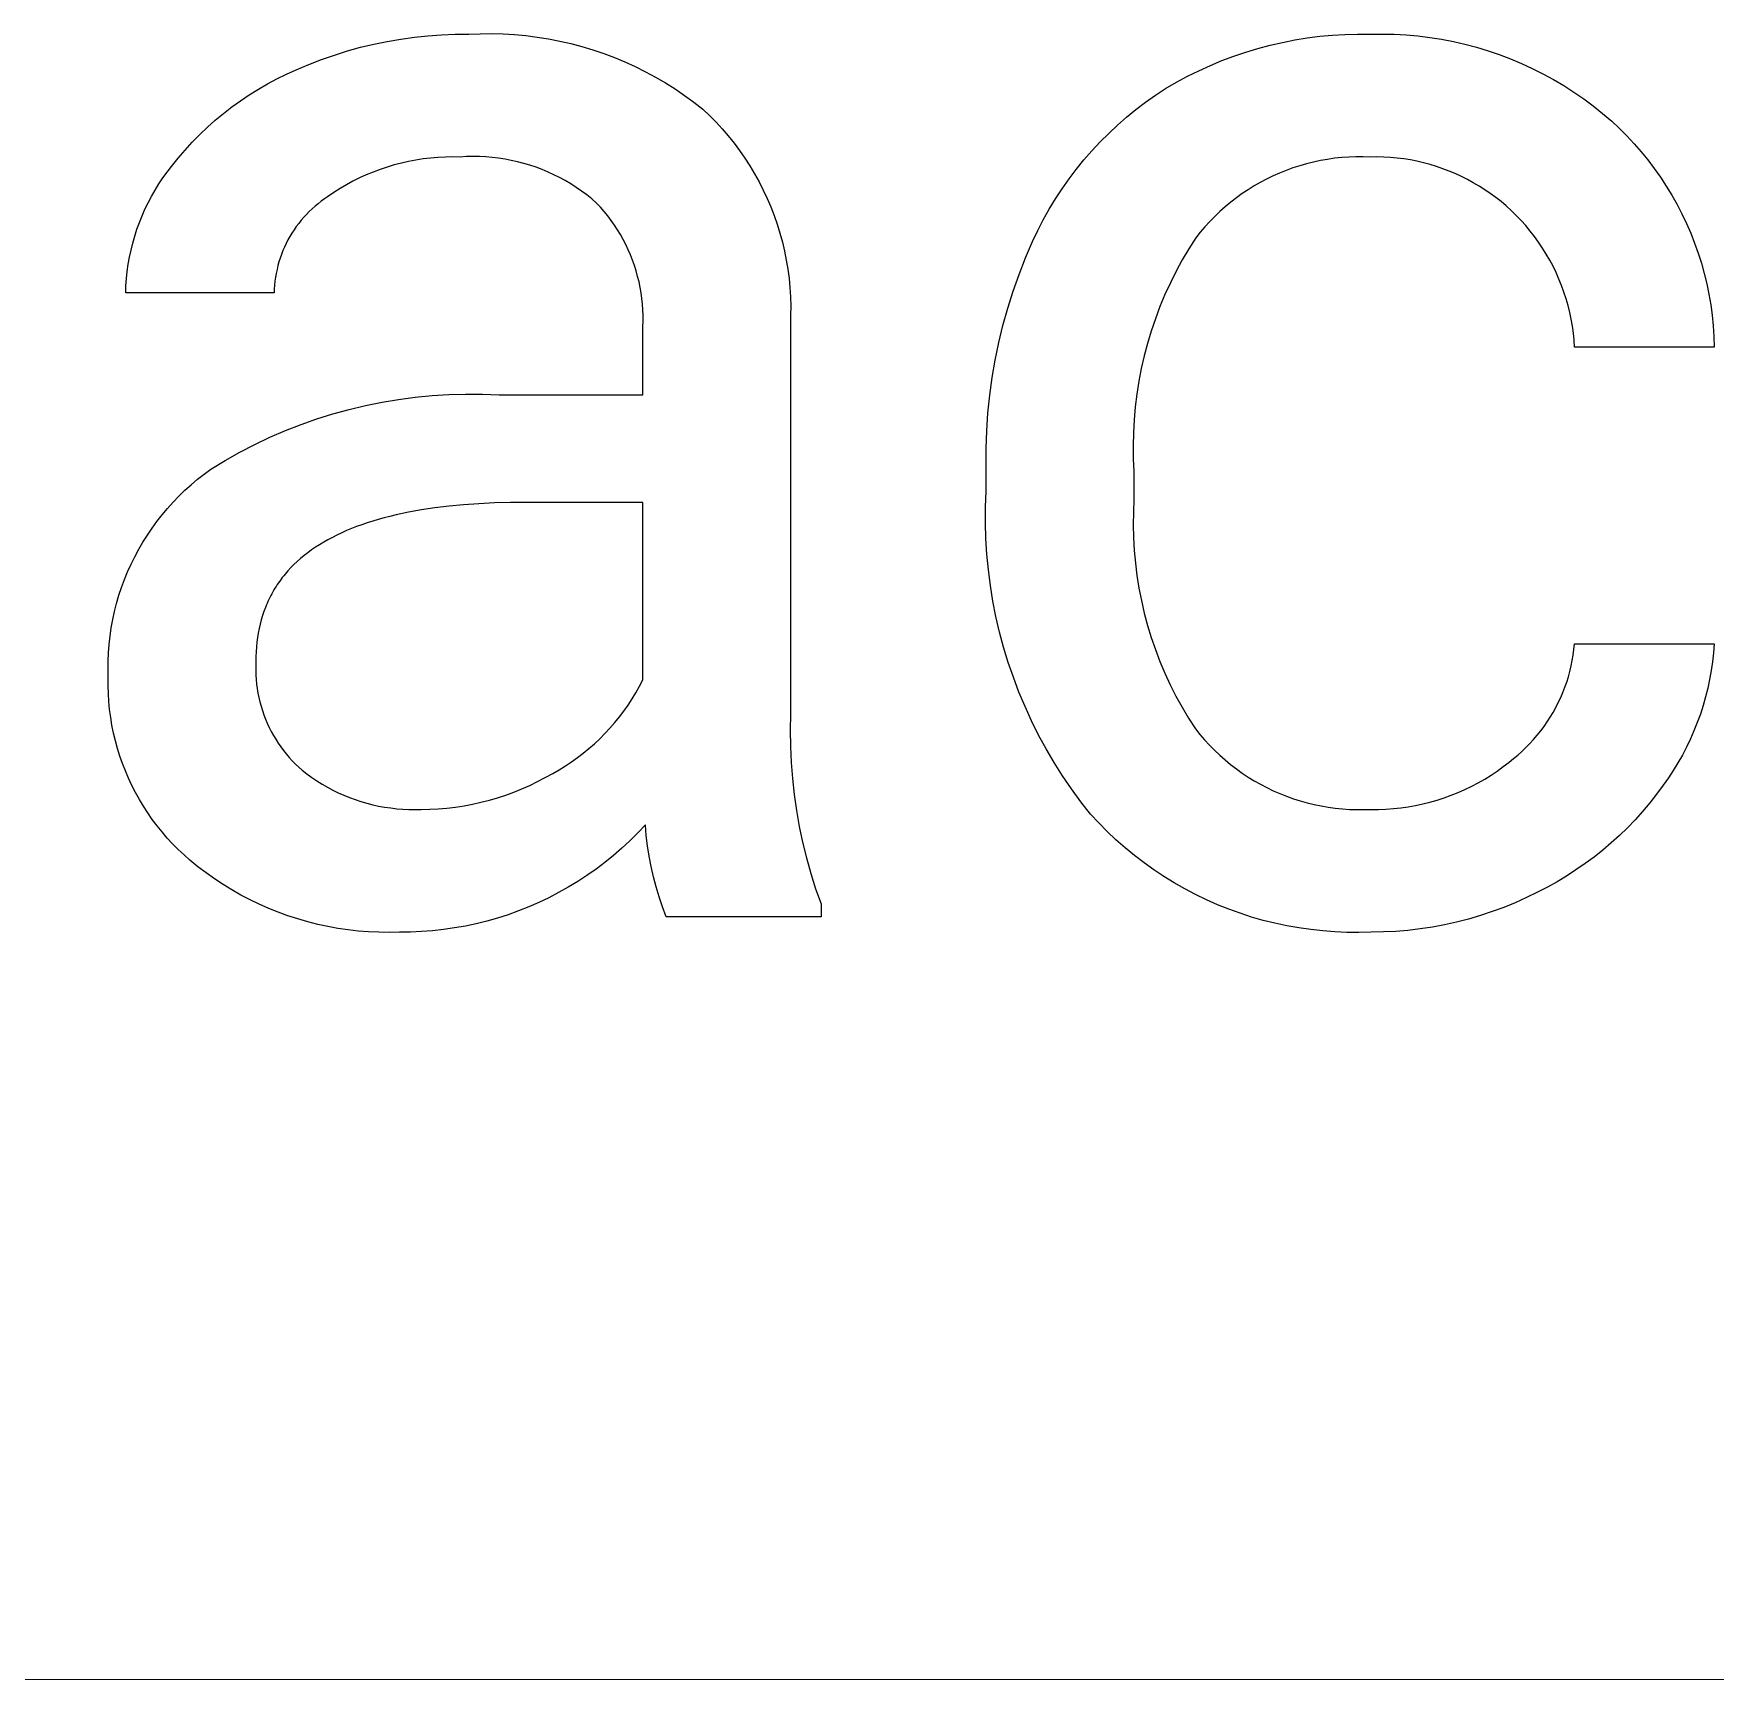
# Model space of a CAD drawing. Header units: millimetres. Extents: x 0 to 3480, y 0 to 2432.
# Drawn here: x 3370.19 to 3406.15, y 291.81 to 327.01 of the extents above; entities that cross this region are included whole.
import ezdxf

# ---------------------------------------------------------------- set-up
doc = ezdxf.new("R2010")
doc.units = ezdxf.units.MM
doc.header["$MEASUREMENT"] = 0
doc.layers.add('Domyślny', color=7, linetype='Continuous', true_color=0x000000)

msp = doc.modelspace()

# ---------------------------------------------------------------- linework, layer by layer
at = {"layer": 'Domyślny'}
for p, q in [((3378.037, 326.89), (3378.327, 326.93)), ((3378.327, 326.93), (3378.618, 326.961)), ((3378.618, 326.961), (3378.91, 326.981)), ((3378.91, 326.981), (3379.202, 326.993)), ((3379.202, 326.993), (3379.494, 326.994)), ((3379.494, 326.994), (3379.738, 327.004)), ((3379.738, 327.004), (3379.983, 327.006)), ((3379.983, 327.006), (3380.227, 327)), ((3380.227, 327), (3380.47, 326.986)), ((3380.47, 326.986), (3380.714, 326.964)), ((3380.714, 326.964), (3380.956, 326.933)), ((3380.956, 326.933), (3381.197, 326.894)), ((3397.422, 326.915), (3397.69, 326.949)), ((3397.69, 326.949), (3397.959, 326.974)), ((3397.959, 326.974), (3398.229, 326.99)), ((3398.229, 326.99), (3398.499, 326.996)), ((3398.499, 326.996), (3398.769, 326.994)), ((3398.769, 326.994), (3399.025, 326.998)), ((3399.025, 326.998), (3399.28, 326.994)), ((3399.28, 326.994), (3399.535, 326.98)), ((3399.535, 326.98), (3399.79, 326.958)), ((3399.79, 326.958), (3400.044, 326.927)), ((3400.044, 326.927), (3400.296, 326.887)), ((3376.617, 326.549), (3376.896, 326.636)), ((3376.896, 326.636), (3377.178, 326.714)), ((3377.178, 326.714), (3377.463, 326.782)), ((3377.463, 326.782), (3377.749, 326.841)), ((3377.749, 326.841), (3378.037, 326.89)), ((3381.197, 326.894), (3381.437, 326.848)), ((3381.437, 326.848), (3381.675, 326.793)), ((3381.675, 326.793), (3381.911, 326.73)), ((3381.911, 326.73), (3382.145, 326.66)), ((3382.145, 326.66), (3382.376, 326.581)), ((3382.376, 326.581), (3382.605, 326.495)), ((3395.852, 326.525), (3396.108, 326.612)), ((3396.108, 326.612), (3396.367, 326.69)), ((3396.367, 326.69), (3396.628, 326.76)), ((3396.628, 326.76), (3396.891, 326.82)), ((3396.891, 326.82), (3397.156, 326.872)), ((3397.156, 326.872), (3397.422, 326.915)), ((3400.296, 326.887), (3400.547, 326.839)), ((3400.547, 326.839), (3400.796, 326.782)), ((3400.796, 326.782), (3401.043, 326.716)), ((3401.043, 326.716), (3401.288, 326.642)), ((3401.288, 326.642), (3401.53, 326.559)), ((3375.592, 326.14), (3375.799, 326.234)), ((3375.799, 326.234), (3376.068, 326.348)), ((3376.068, 326.348), (3376.341, 326.453)), ((3376.341, 326.453), (3376.617, 326.549)), ((3382.605, 326.495), (3382.83, 326.402)), ((3382.83, 326.402), (3383.052, 326.3)), ((3383.052, 326.3), (3383.271, 326.192)), ((3394.862, 326.094), (3395.104, 326.214)), ((3395.104, 326.214), (3395.35, 326.326)), ((3395.35, 326.326), (3395.599, 326.43)), ((3395.599, 326.43), (3395.852, 326.525)), ((3401.53, 326.559), (3401.768, 326.469)), ((3401.768, 326.469), (3402.004, 326.37)), ((3402.004, 326.37), (3402.236, 326.263)), ((3402.236, 326.263), (3402.464, 326.148)), ((3374.991, 325.82), (3375.187, 325.933)), ((3375.187, 325.933), (3375.388, 326.04)), ((3375.388, 326.04), (3375.592, 326.14)), ((3383.271, 326.192), (3383.486, 326.076)), ((3383.486, 326.076), (3383.697, 325.953)), ((3383.697, 325.953), (3383.904, 325.823)), ((3394.391, 325.83), (3394.625, 325.966)), ((3394.625, 325.966), (3394.862, 326.094)), ((3402.464, 326.148), (3402.688, 326.025)), ((3402.688, 326.025), (3402.908, 325.895)), ((3402.908, 325.895), (3403.123, 325.757)), ((3374.425, 325.439), (3374.609, 325.572)), ((3374.609, 325.572), (3374.798, 325.699)), ((3374.798, 325.699), (3374.991, 325.82)), ((3383.904, 325.823), (3384.106, 325.686)), ((3384.106, 325.686), (3384.304, 325.543)), ((3384.304, 325.543), (3384.496, 325.392)), ((3393.759, 325.382), (3393.965, 325.538)), ((3393.965, 325.538), (3394.176, 325.688)), ((3394.176, 325.688), (3394.391, 325.83)), ((3403.123, 325.757), (3403.334, 325.611)), ((3403.334, 325.611), (3403.539, 325.459)), ((3373.902, 325.004), (3374.071, 325.155)), ((3374.071, 325.155), (3374.246, 325.3)), ((3374.246, 325.3), (3374.425, 325.439)), ((3384.496, 325.392), (3384.64, 325.257)), ((3384.64, 325.257), (3384.779, 325.116)), ((3393.364, 325.049), (3393.559, 325.219)), ((3393.559, 325.219), (3393.759, 325.382)), ((3403.539, 325.459), (3403.739, 325.3)), ((3403.739, 325.3), (3403.933, 325.133)), ((3403.933, 325.133), (3404.099, 324.978)), ((3373.578, 324.685), (3373.737, 324.847)), ((3373.737, 324.847), (3373.902, 325.004)), ((3384.779, 325.116), (3384.913, 324.97)), ((3384.913, 324.97), (3385.041, 324.821)), ((3385.041, 324.821), (3385.165, 324.666)), ((3392.993, 324.689), (3393.176, 324.872)), ((3393.176, 324.872), (3393.364, 325.049)), ((3404.099, 324.978), (3404.26, 324.818)), ((3404.26, 324.818), (3404.415, 324.651)), ((3373.277, 324.344), (3373.425, 324.517)), ((3373.425, 324.517), (3373.578, 324.685)), ((3385.165, 324.666), (3385.283, 324.508)), ((3385.283, 324.508), (3385.396, 324.346)), ((3392.647, 324.305), (3392.817, 324.5)), ((3392.817, 324.5), (3392.993, 324.689)), ((3404.415, 324.651), (3404.564, 324.48)), ((3404.564, 324.48), (3404.708, 324.304)), ((3372.951, 323.92), (3373.041, 324.045)), ((3373.041, 324.045), (3373.136, 324.167)), ((3373.136, 324.167), (3373.277, 324.344)), ((3377.446, 324.046), (3377.3, 323.985)), ((3377.594, 324.102), (3377.446, 324.046)), ((3377.745, 324.153), (3377.594, 324.102)), ((3377.896, 324.198), (3377.745, 324.153)), ((3378.05, 324.238), (3377.896, 324.198)), ((3378.204, 324.273), (3378.05, 324.238)), ((3378.36, 324.303), (3378.204, 324.273)), ((3378.517, 324.327), (3378.36, 324.303)), ((3378.674, 324.346), (3378.517, 324.327)), ((3378.832, 324.36), (3378.674, 324.346)), ((3378.99, 324.368), (3378.832, 324.36)), ((3379.149, 324.371), (3378.99, 324.368)), ((3379.307, 324.368), (3379.149, 324.371)), ((3379.444, 324.376), (3379.307, 324.368)), ((3379.582, 324.378), (3379.444, 324.376)), ((3379.719, 324.377), (3379.582, 324.378)), ((3379.857, 324.37), (3379.719, 324.377)), ((3379.994, 324.359), (3379.857, 324.37)), ((3380.13, 324.342), (3379.994, 324.359)), ((3380.266, 324.322), (3380.13, 324.342)), ((3380.401, 324.296), (3380.266, 324.322)), ((3380.536, 324.266), (3380.401, 324.296)), ((3380.669, 324.231), (3380.536, 324.266)), ((3380.8, 324.192), (3380.669, 324.231)), ((3380.931, 324.148), (3380.8, 324.192)), ((3381.059, 324.099), (3380.931, 324.148)), ((3381.186, 324.046), (3381.059, 324.099)), ((3381.311, 323.989), (3381.186, 324.046)), ((3385.396, 324.346), (3385.503, 324.18)), ((3385.503, 324.18), (3385.605, 324.01)), ((3392.329, 323.898), (3392.484, 324.104)), ((3392.484, 324.104), (3392.647, 324.305)), ((3396.973, 324.082), (3396.831, 324.025)), ((3397.116, 324.134), (3396.973, 324.082)), ((3397.262, 324.181), (3397.116, 324.134)), ((3397.408, 324.223), (3397.262, 324.181)), ((3397.557, 324.26), (3397.408, 324.223)), ((3397.706, 324.292), (3397.557, 324.26)), ((3397.856, 324.318), (3397.706, 324.292)), ((3398.007, 324.34), (3397.856, 324.318)), ((3398.159, 324.356), (3398.007, 324.34)), ((3398.311, 324.367), (3398.159, 324.356)), ((3398.464, 324.372), (3398.311, 324.367)), ((3398.617, 324.373), (3398.464, 324.372)), ((3398.769, 324.368), (3398.617, 324.373)), ((3398.913, 324.369), (3398.769, 324.368)), ((3399.057, 324.366), (3398.913, 324.369)), ((3399.2, 324.358), (3399.057, 324.366)), ((3399.343, 324.345), (3399.2, 324.358)), ((3399.486, 324.327), (3399.343, 324.345)), ((3399.628, 324.304), (3399.486, 324.327)), ((3399.769, 324.276), (3399.628, 324.304)), ((3399.909, 324.244), (3399.769, 324.276)), ((3400.048, 324.207), (3399.909, 324.244)), ((3400.185, 324.165), (3400.048, 324.207)), ((3400.321, 324.118), (3400.185, 324.165)), ((3400.456, 324.067), (3400.321, 324.118)), ((3400.588, 324.012), (3400.456, 324.067)), ((3404.708, 324.304), (3404.845, 324.123)), ((3404.845, 324.123), (3404.976, 323.937)), ((3372.784, 323.66), (3372.865, 323.791)), ((3372.865, 323.791), (3372.951, 323.92)), ((3376.738, 323.692), (3376.604, 323.607)), ((3376.875, 323.773), (3376.738, 323.692)), ((3377.014, 323.848), (3376.875, 323.773)), ((3377.156, 323.919), (3377.014, 323.848)), ((3377.3, 323.985), (3377.156, 323.919)), ((3381.434, 323.927), (3381.311, 323.989)), ((3381.555, 323.862), (3381.434, 323.927)), ((3381.674, 323.792), (3381.555, 323.862)), ((3381.789, 323.718), (3381.674, 323.792)), ((3381.903, 323.64), (3381.789, 323.718)), ((3385.605, 324.01), (3385.701, 323.837)), ((3385.701, 323.837), (3385.79, 323.661)), ((3392.038, 323.471), (3392.18, 323.687)), ((3392.18, 323.687), (3392.329, 323.898)), ((3396.287, 323.749), (3396.157, 323.669)), ((3396.419, 323.825), (3396.287, 323.749)), ((3396.554, 323.896), (3396.419, 323.825)), ((3396.692, 323.963), (3396.554, 323.896)), ((3396.831, 324.025), (3396.692, 323.963)), ((3400.719, 323.952), (3400.588, 324.012)), ((3400.847, 323.888), (3400.719, 323.952)), ((3400.974, 323.819), (3400.847, 323.888)), ((3401.097, 323.746), (3400.974, 323.819)), ((3401.219, 323.669), (3401.097, 323.746)), ((3404.976, 323.937), (3405.101, 323.747)), ((3405.101, 323.747), (3405.219, 323.552)), ((3372.567, 323.251), (3372.635, 323.39)), ((3372.635, 323.39), (3372.707, 323.526)), ((3372.707, 323.526), (3372.784, 323.66)), ((3376.268, 323.37), (3376.203, 323.316)), ((3376.335, 323.421), (3376.268, 323.37)), ((3376.403, 323.471), (3376.335, 323.421)), ((3376.473, 323.518), (3376.403, 323.471)), ((3376.604, 323.607), (3376.473, 323.518)), ((3382.013, 323.558), (3381.903, 323.64)), ((3382.121, 323.472), (3382.013, 323.558)), ((3382.226, 323.383), (3382.121, 323.472)), ((3382.308, 323.294), (3382.226, 323.383)), ((3385.79, 323.661), (3385.874, 323.482)), ((3385.874, 323.482), (3385.951, 323.3)), ((3391.904, 323.25), (3392.038, 323.471)), ((3395.786, 323.402), (3395.668, 323.304)), ((3395.906, 323.495), (3395.786, 323.402)), ((3396.03, 323.584), (3395.906, 323.495)), ((3396.157, 323.669), (3396.03, 323.584)), ((3401.337, 323.588), (3401.219, 323.669)), ((3401.453, 323.502), (3401.337, 323.588)), ((3401.566, 323.413), (3401.453, 323.502)), ((3401.676, 323.321), (3401.566, 323.413)), ((3405.219, 323.552), (3405.331, 323.354)), ((3405.331, 323.354), (3405.435, 323.152)), ((3372.395, 322.822), (3372.447, 322.967)), ((3372.447, 322.967), (3372.505, 323.11)), ((3372.505, 323.11), (3372.567, 323.251)), ((3375.907, 323.015), (3375.854, 322.949)), ((3375.962, 323.079), (3375.907, 323.015)), ((3376.019, 323.141), (3375.962, 323.079)), ((3376.078, 323.201), (3376.019, 323.141)), ((3376.139, 323.26), (3376.078, 323.201)), ((3376.203, 323.316), (3376.139, 323.26)), ((3382.387, 323.203), (3382.308, 323.294)), ((3382.463, 323.109), (3382.387, 323.203)), ((3382.536, 323.012), (3382.463, 323.109)), ((3382.606, 322.913), (3382.536, 323.012)), ((3385.951, 323.3), (3386.023, 323.116)), ((3386.023, 323.116), (3386.088, 322.929)), ((3391.659, 322.795), (3391.778, 323.024)), ((3391.778, 323.024), (3391.904, 323.25)), ((3395.337, 322.988), (3395.234, 322.875)), ((3395.444, 323.097), (3395.337, 322.988)), ((3395.554, 323.203), (3395.444, 323.097)), ((3395.668, 323.304), (3395.554, 323.203)), ((3401.782, 323.224), (3401.676, 323.321)), ((3401.89, 323.12), (3401.782, 323.224)), ((3401.994, 323.012), (3401.89, 323.12)), ((3402.094, 322.9), (3401.994, 323.012)), ((3405.435, 323.152), (3405.533, 322.947)), ((3372.305, 322.527), (3372.347, 322.675)), ((3372.347, 322.675), (3372.395, 322.822)), ((3375.665, 322.668), (3375.624, 322.595)), ((3375.709, 322.741), (3375.665, 322.668)), ((3375.755, 322.812), (3375.709, 322.741)), ((3375.803, 322.881), (3375.755, 322.812)), ((3375.854, 322.949), (3375.803, 322.881)), ((3382.672, 322.812), (3382.606, 322.913)), ((3382.735, 322.708), (3382.672, 322.812)), ((3382.794, 322.603), (3382.735, 322.708)), ((3386.088, 322.929), (3386.146, 322.74)), ((3386.146, 322.74), (3386.198, 322.549)), ((3391.549, 322.561), (3391.659, 322.795)), ((3395.04, 322.639), (3394.892, 322.406)), ((3395.135, 322.759), (3395.04, 322.639)), ((3395.234, 322.875), (3395.135, 322.759)), ((3402.191, 322.785), (3402.094, 322.9)), ((3402.283, 322.666), (3402.191, 322.785)), ((3402.371, 322.545), (3402.283, 322.666)), ((3405.533, 322.947), (3405.623, 322.738)), ((3405.623, 322.738), (3405.706, 322.527)), ((3372.236, 322.226), (3372.268, 322.377)), ((3372.268, 322.377), (3372.305, 322.527)), ((3375.486, 322.286), (3375.457, 322.207)), ((3375.516, 322.365), (3375.486, 322.286)), ((3375.55, 322.443), (3375.516, 322.365)), ((3375.586, 322.519), (3375.55, 322.443)), ((3375.624, 322.595), (3375.586, 322.519)), ((3382.849, 322.495), (3382.794, 322.603)), ((3382.901, 322.386), (3382.849, 322.495)), ((3382.949, 322.275), (3382.901, 322.386)), ((3382.994, 322.162), (3382.949, 322.275)), ((3386.198, 322.549), (3386.243, 322.357)), ((3386.243, 322.357), (3386.282, 322.163)), ((3391.398, 322.212), (3391.549, 322.561)), ((3394.892, 322.406), (3394.751, 322.167)), ((3402.454, 322.42), (3402.371, 322.545)), ((3402.534, 322.293), (3402.454, 322.42)), ((3402.609, 322.163), (3402.534, 322.293)), ((3405.706, 322.527), (3405.782, 322.312)), ((3405.782, 322.312), (3405.851, 322.096)), ((3372.171, 321.768), (3372.187, 321.921)), ((3372.187, 321.921), (3372.209, 322.074)), ((3372.209, 322.074), (3372.236, 322.226)), ((3375.39, 321.963), (3375.373, 321.88)), ((3375.409, 322.045), (3375.39, 321.963)), ((3375.432, 322.126), (3375.409, 322.045)), ((3375.457, 322.207), (3375.432, 322.126)), ((3383.034, 322.048), (3382.994, 322.162)), ((3383.071, 321.933), (3383.034, 322.048)), ((3383.103, 321.816), (3383.071, 321.933)), ((3386.282, 322.163), (3386.314, 321.968)), ((3386.314, 321.968), (3386.34, 321.772)), ((3391.259, 321.857), (3391.398, 322.212)), ((3394.619, 321.923), (3394.495, 321.676)), ((3394.751, 322.167), (3394.619, 321.923)), ((3402.679, 322.03), (3402.609, 322.163)), ((3402.744, 321.895), (3402.679, 322.03)), ((3402.805, 321.758), (3402.744, 321.895)), ((3405.851, 322.096), (3405.912, 321.877)), ((3372.155, 321.46), (3372.16, 321.614)), ((3372.16, 321.614), (3372.171, 321.768)), ((3375.332, 321.544), (3375.33, 321.46)), ((3375.338, 321.629), (3375.332, 321.544)), ((3375.347, 321.713), (3375.338, 321.629)), ((3375.358, 321.796), (3375.347, 321.713)), ((3375.373, 321.88), (3375.358, 321.796)), ((3383.132, 321.699), (3383.103, 321.816)), ((3383.157, 321.58), (3383.132, 321.699)), ((3383.177, 321.461), (3383.157, 321.58)), ((3386.34, 321.772), (3386.359, 321.575)), ((3386.359, 321.575), (3386.371, 321.378)), ((3391.132, 321.498), (3391.259, 321.857)), ((3394.495, 321.676), (3394.379, 321.424)), ((3402.861, 321.619), (3402.805, 321.758)), ((3402.912, 321.478), (3402.861, 321.619)), ((3405.912, 321.877), (3405.966, 321.656)), ((3405.966, 321.656), (3406.012, 321.433)), ((3375.33, 321.46), (3372.155, 321.46)), ((3383.194, 321.341), (3383.177, 321.461)), ((3383.206, 321.22), (3383.194, 321.341)), ((3383.215, 321.1), (3383.206, 321.22)), ((3386.371, 321.378), (3386.376, 321.18)), ((3386.376, 321.18), (3386.375, 320.983)), ((3391.017, 321.135), (3391.132, 321.498)), ((3394.273, 321.168), (3394.175, 320.909)), ((3394.379, 321.424), (3394.273, 321.168)), ((3402.958, 321.335), (3402.912, 321.478)), ((3403, 321.191), (3402.958, 321.335)), ((3403.036, 321.045), (3403, 321.191)), ((3406.012, 321.433), (3406.05, 321.209)), ((3406.05, 321.209), (3406.081, 320.984)), ((3383.219, 320.979), (3383.215, 321.1)), ((3383.215, 320.737), (3383.219, 320.858)), ((3383.219, 320.858), (3383.219, 320.979)), ((3386.375, 320.983), (3386.375, 312.453)), ((3390.915, 320.768), (3391.017, 321.135)), ((3394.175, 320.909), (3394.086, 320.646)), ((3403.067, 320.899), (3403.036, 321.045)), ((3403.093, 320.751), (3403.067, 320.899)), ((3406.081, 320.984), (3406.104, 320.757)), ((3383.215, 319.28), (3383.215, 320.737)), ((3390.825, 320.398), (3390.915, 320.768)), ((3394.086, 320.646), (3394.006, 320.381)), ((3403.113, 320.602), (3403.093, 320.751)), ((3403.129, 320.453), (3403.113, 320.602)), ((3403.139, 320.303), (3403.129, 320.453)), ((3406.104, 320.757), (3406.119, 320.53)), ((3406.119, 320.53), (3406.127, 320.303)), ((3390.748, 320.025), (3390.825, 320.398)), ((3393.935, 320.113), (3393.873, 319.843)), ((3394.006, 320.381), (3393.935, 320.113)), ((3406.127, 320.303), (3403.139, 320.303)), ((3390.684, 319.649), (3390.748, 320.025)), ((3393.873, 319.843), (3393.821, 319.571)), ((3390.633, 319.272), (3390.684, 319.649)), ((3393.821, 319.571), (3393.778, 319.297)), ((3376.933, 318.971), (3377.283, 319.055)), ((3377.283, 319.055), (3377.636, 319.126)), ((3377.636, 319.126), (3377.99, 319.185)), ((3377.99, 319.185), (3378.347, 319.232)), ((3378.347, 319.232), (3378.705, 319.267)), ((3378.705, 319.267), (3379.064, 319.289)), ((3379.064, 319.289), (3379.424, 319.298)), ((3379.424, 319.298), (3379.784, 319.295)), ((3379.784, 319.295), (3380.143, 319.28)), ((3380.143, 319.28), (3383.215, 319.28)), ((3390.595, 318.893), (3390.633, 319.272)), ((3393.744, 319.022), (3393.72, 318.746)), ((3393.778, 319.297), (3393.744, 319.022)), ((3375.904, 318.648), (3376.243, 318.768)), ((3376.243, 318.768), (3376.586, 318.875)), ((3376.586, 318.875), (3376.933, 318.971)), ((3390.569, 318.513), (3390.595, 318.893)), ((3393.72, 318.746), (3393.705, 318.47)), ((3374.913, 318.22), (3375.238, 318.374)), ((3375.238, 318.374), (3375.569, 318.517)), ((3375.569, 318.517), (3375.904, 318.648)), ((3390.557, 318.132), (3390.569, 318.513)), ((3393.705, 318.47), (3393.699, 318.193)), ((3374.28, 317.878), (3374.594, 318.055)), ((3374.594, 318.055), (3374.913, 318.22)), ((3390.558, 317.752), (3390.557, 318.132)), ((3393.699, 318.193), (3393.703, 317.915)), ((3373.688, 317.475), (3373.829, 317.586)), ((3373.829, 317.586), (3373.973, 317.691)), ((3373.973, 317.691), (3374.28, 317.878)), ((3390.558, 317.221), (3390.558, 317.752)), ((3393.703, 317.915), (3393.717, 317.639)), ((3393.717, 317.639), (3393.717, 317.044)), ((3373.291, 317.116), (3373.419, 317.24)), ((3373.419, 317.24), (3373.552, 317.36)), ((3373.552, 317.36), (3373.688, 317.475)), ((3390.544, 316.884), (3390.558, 317.221)), ((3372.932, 316.717), (3373.047, 316.854)), ((3373.047, 316.854), (3373.167, 316.987)), ((3373.167, 316.987), (3373.291, 317.116)), ((3378.768, 316.863), (3378.479, 316.819)), ((3379.069, 316.899), (3378.768, 316.863)), ((3379.38, 316.929), (3379.069, 316.899)), ((3379.704, 316.952), (3379.38, 316.929)), ((3380.038, 316.969), (3379.704, 316.952)), ((3380.384, 316.979), (3380.038, 316.969)), ((3380.741, 316.982), (3380.384, 316.979)), ((3383.215, 316.982), (3380.741, 316.982)), ((3383.215, 313.187), (3383.215, 316.982)), ((3390.542, 316.546), (3390.544, 316.884)), ((3393.717, 317.044), (3393.704, 316.772)), ((3372.717, 316.432), (3372.822, 316.576)), ((3372.822, 316.576), (3372.932, 316.717)), ((3377.204, 316.504), (3377.092, 316.463)), ((3377.319, 316.543), (3377.204, 316.504)), ((3377.437, 316.58), (3377.319, 316.543)), ((3377.557, 316.616), (3377.437, 316.58)), ((3377.68, 316.65), (3377.557, 316.616)), ((3377.806, 316.682), (3377.68, 316.65)), ((3377.935, 316.713), (3377.806, 316.682)), ((3378.202, 316.77), (3377.935, 316.713)), ((3378.479, 316.819), (3378.202, 316.77)), ((3390.551, 316.209), (3390.542, 316.546)), ((3393.704, 316.772), (3393.701, 316.5)), ((3393.701, 316.5), (3393.707, 316.228)), ((3372.432, 315.978), (3372.522, 316.132)), ((3372.522, 316.132), (3372.617, 316.284)), ((3372.617, 316.284), (3372.717, 316.432)), ((3376.388, 316.131), (3376.299, 316.077)), ((3376.48, 316.184), (3376.388, 316.131)), ((3376.575, 316.234), (3376.48, 316.184)), ((3376.673, 316.283), (3376.575, 316.234)), ((3376.773, 316.331), (3376.673, 316.283)), ((3376.877, 316.377), (3376.773, 316.331)), ((3376.983, 316.421), (3376.877, 316.377)), ((3377.092, 316.463), (3376.983, 316.421)), ((3390.572, 315.872), (3390.551, 316.209)), ((3393.707, 316.228), (3393.722, 315.956)), ((3372.269, 315.66), (3372.348, 315.82)), ((3372.348, 315.82), (3372.432, 315.978)), ((3375.895, 315.782), (3375.823, 315.719)), ((3375.97, 315.845), (3375.895, 315.782)), ((3376.048, 315.905), (3375.97, 315.845)), ((3376.129, 315.964), (3376.048, 315.905)), ((3376.212, 316.022), (3376.129, 315.964)), ((3376.299, 316.077), (3376.212, 316.022)), ((3390.604, 315.536), (3390.572, 315.872)), ((3393.722, 315.956), (3393.747, 315.685)), ((3372.128, 315.331), (3372.196, 315.497)), ((3372.196, 315.497), (3372.269, 315.66)), ((3375.562, 315.446), (3375.533, 315.41)), ((3375.623, 315.517), (3375.562, 315.446)), ((3375.687, 315.586), (3375.623, 315.517)), ((3375.753, 315.653), (3375.687, 315.586)), ((3375.823, 315.719), (3375.753, 315.653)), ((3390.647, 315.202), (3390.604, 315.536)), ((3393.747, 315.685), (3393.781, 315.415)), ((3393.781, 315.415), (3393.824, 315.147)), ((3372.01, 314.994), (3372.066, 315.164)), ((3372.066, 315.164), (3372.128, 315.331)), ((3375.3, 315.068), (3375.278, 315.028)), ((3375.323, 315.108), (3375.3, 315.068)), ((3375.347, 315.147), (3375.323, 315.108)), ((3375.371, 315.186), (3375.347, 315.147)), ((3375.396, 315.224), (3375.371, 315.186)), ((3375.422, 315.262), (3375.396, 315.224)), ((3375.449, 315.3), (3375.422, 315.262)), ((3375.476, 315.337), (3375.449, 315.3)), ((3375.504, 315.374), (3375.476, 315.337)), ((3375.533, 315.41), (3375.504, 315.374)), ((3390.701, 314.869), (3390.647, 315.202)), ((3393.824, 315.147), (3393.876, 314.88)), ((3371.916, 314.649), (3371.96, 314.822)), ((3371.96, 314.822), (3372.01, 314.994)), ((3375.141, 314.736), (3375.109, 314.648)), ((3375.159, 314.779), (3375.141, 314.736)), ((3375.177, 314.821), (3375.159, 314.779)), ((3375.195, 314.863), (3375.177, 314.821)), ((3375.215, 314.905), (3375.195, 314.863)), ((3375.235, 314.946), (3375.215, 314.905)), ((3375.256, 314.987), (3375.235, 314.946)), ((3375.278, 315.028), (3375.256, 314.987)), ((3390.766, 314.538), (3390.701, 314.869)), ((3393.876, 314.88), (3393.938, 314.615)), ((3371.845, 314.299), (3371.878, 314.475)), ((3371.878, 314.475), (3371.916, 314.649)), ((3375.028, 314.377), (3375.007, 314.283)), ((3375.052, 314.469), (3375.028, 314.377)), ((3375.079, 314.56), (3375.052, 314.469)), ((3375.109, 314.648), (3375.079, 314.56)), ((3390.843, 314.209), (3390.766, 314.538)), ((3393.938, 314.615), (3394.008, 314.352)), ((3394.008, 314.352), (3394.087, 314.092)), ((3371.799, 313.944), (3371.819, 314.122)), ((3371.819, 314.122), (3371.845, 314.299)), ((3374.96, 313.991), (3374.95, 313.891)), ((3374.973, 314.09), (3374.96, 313.991)), ((3374.988, 314.187), (3374.973, 314.09)), ((3375.007, 314.283), (3374.988, 314.187)), ((3390.93, 313.883), (3390.843, 314.209)), ((3394.087, 314.092), (3394.176, 313.834)), ((3371.777, 313.588), (3371.785, 313.766)), ((3371.785, 313.766), (3371.799, 313.944)), ((3374.939, 313.685), (3374.937, 313.579)), ((3374.943, 313.788), (3374.939, 313.685)), ((3374.95, 313.891), (3374.943, 313.788)), ((3391.028, 313.561), (3390.93, 313.883)), ((3394.176, 313.834), (3394.273, 313.58)), ((3403.091, 313.6), (3403.111, 313.717)), ((3403.111, 313.717), (3403.127, 313.835)), ((3403.127, 313.835), (3403.139, 313.954)), ((3403.139, 313.954), (3406.127, 313.954)), ((3406.112, 313.763), (3406.09, 313.572)), ((3406.127, 313.954), (3406.112, 313.763)), ((3371.776, 313.409), (3371.777, 313.588)), ((3371.78, 313.23), (3371.776, 313.409)), ((3374.937, 313.579), (3374.934, 313.482)), ((3374.934, 313.482), (3374.934, 313.385)), ((3374.934, 313.385), (3374.937, 313.289)), ((3374.937, 313.289), (3374.943, 313.192)), ((3391.137, 313.241), (3391.028, 313.561)), ((3394.273, 313.58), (3394.378, 313.329)), ((3394.378, 313.329), (3394.492, 313.082)), ((3403.007, 313.253), (3403.039, 313.368)), ((3403.039, 313.368), (3403.067, 313.484)), ((3403.067, 313.484), (3403.091, 313.6)), ((3406.062, 313.383), (3406.028, 313.194)), ((3406.09, 313.572), (3406.062, 313.383)), ((3371.779, 313.06), (3371.78, 313.23)), ((3371.784, 312.891), (3371.779, 313.06)), ((3374.943, 313.192), (3374.953, 313.096)), ((3374.953, 313.096), (3374.966, 313)), ((3374.966, 313), (3374.982, 312.904)), ((3374.982, 312.904), (3375.001, 312.809)), ((3382.984, 312.778), (3383.066, 312.911)), ((3383.066, 312.911), (3383.143, 313.048)), ((3383.143, 313.048), (3383.215, 313.187)), ((3391.257, 312.926), (3391.137, 313.241)), ((3391.387, 312.615), (3391.257, 312.926)), ((3394.492, 313.082), (3394.615, 312.839)), ((3402.842, 312.807), (3402.889, 312.917)), ((3402.889, 312.917), (3402.932, 313.028)), ((3402.932, 313.028), (3402.971, 313.14)), ((3402.971, 313.14), (3403.007, 313.253)), ((3405.988, 313.007), (3405.941, 312.821)), ((3406.028, 313.194), (3405.988, 313.007)), ((3371.795, 312.721), (3371.784, 312.891)), ((3371.811, 312.552), (3371.795, 312.721)), ((3371.833, 312.383), (3371.811, 312.552)), ((3375.001, 312.809), (3375.024, 312.715)), ((3375.024, 312.715), (3375.049, 312.621)), ((3375.049, 312.621), (3375.078, 312.529)), ((3382.808, 312.519), (3382.898, 312.647)), ((3382.898, 312.647), (3382.984, 312.778)), ((3391.527, 312.308), (3391.387, 312.615)), ((3394.615, 312.839), (3394.746, 312.601)), ((3394.746, 312.601), (3394.885, 312.367)), ((3402.68, 312.49), (3402.737, 312.594)), ((3402.737, 312.594), (3402.791, 312.7)), ((3402.791, 312.7), (3402.842, 312.807)), ((3405.888, 312.637), (3405.829, 312.455)), ((3405.941, 312.821), (3405.888, 312.637)), ((3371.861, 312.216), (3371.833, 312.383)), ((3371.895, 312.049), (3371.861, 312.216)), ((3375.078, 312.529), (3375.11, 312.437)), ((3375.11, 312.437), (3375.145, 312.347)), ((3375.145, 312.347), (3375.183, 312.258)), ((3375.183, 312.258), (3375.224, 312.17)), ((3382.511, 312.154), (3382.614, 312.272)), ((3382.614, 312.272), (3382.713, 312.394)), ((3382.713, 312.394), (3382.808, 312.519)), ((3386.375, 312.453), (3386.367, 312.109)), ((3391.678, 312.006), (3391.527, 312.308)), ((3394.885, 312.367), (3395.031, 312.138)), ((3402.415, 312.094), (3402.486, 312.19)), ((3402.486, 312.19), (3402.554, 312.288)), ((3402.554, 312.288), (3402.618, 312.388)), ((3402.618, 312.388), (3402.68, 312.49)), ((3405.764, 312.275), (3405.693, 312.097)), ((3405.829, 312.455), (3405.764, 312.275)), ((3371.934, 311.884), (3371.895, 312.049)), ((3371.979, 311.72), (3371.934, 311.884)), ((3375.224, 312.17), (3375.268, 312.084)), ((3375.268, 312.084), (3375.315, 311.999)), ((3375.315, 311.999), (3375.364, 311.916)), ((3375.364, 311.916), (3375.416, 311.834)), ((3375.416, 311.834), (3375.471, 311.755)), ((3382.061, 311.718), (3382.179, 311.821)), ((3382.179, 311.821), (3382.293, 311.928)), ((3382.293, 311.928), (3382.404, 312.039)), ((3382.404, 312.039), (3382.511, 312.154)), ((3386.367, 312.109), (3386.371, 311.764)), ((3391.839, 311.709), (3391.678, 312.006)), ((3395.031, 312.138), (3395.127, 312.018)), ((3395.127, 312.018), (3395.227, 311.902)), ((3395.227, 311.902), (3395.331, 311.789)), ((3402.1, 311.738), (3402.183, 311.823)), ((3402.183, 311.823), (3402.264, 311.911)), ((3402.264, 311.911), (3402.341, 312.001)), ((3402.341, 312.001), (3402.415, 312.094)), ((3405.615, 311.922), (3405.533, 311.749)), ((3405.693, 312.097), (3405.615, 311.922)), ((3372.03, 311.557), (3371.979, 311.72)), ((3372.086, 311.397), (3372.03, 311.557)), ((3375.471, 311.755), (3375.529, 311.677)), ((3375.529, 311.677), (3375.589, 311.601)), ((3375.589, 311.601), (3375.652, 311.527)), ((3375.652, 311.527), (3375.717, 311.456)), ((3375.717, 311.456), (3375.785, 311.386)), ((3381.687, 311.433), (3381.815, 311.523)), ((3381.815, 311.523), (3381.94, 311.618)), ((3381.94, 311.618), (3382.061, 311.718)), ((3386.371, 311.764), (3386.385, 311.419)), ((3392.009, 311.418), (3391.839, 311.709)), ((3395.331, 311.789), (3395.439, 311.68)), ((3395.439, 311.68), (3395.55, 311.574)), ((3395.55, 311.574), (3395.665, 311.473)), ((3395.665, 311.473), (3395.784, 311.375)), ((3401.74, 311.428), (3401.834, 311.501)), ((3401.834, 311.501), (3401.925, 311.577)), ((3401.925, 311.577), (3402.014, 311.656)), ((3402.014, 311.656), (3402.1, 311.738)), ((3405.444, 311.579), (3405.35, 311.413)), ((3405.533, 311.749), (3405.444, 311.579)), ((3372.147, 311.239), (3372.086, 311.397)), ((3372.214, 311.082), (3372.147, 311.239)), ((3375.785, 311.386), (3375.855, 311.319)), ((3375.855, 311.319), (3375.927, 311.254)), ((3375.927, 311.254), (3376.03, 311.174)), ((3376.03, 311.174), (3376.136, 311.098)), ((3376.136, 311.098), (3376.244, 311.025)), ((3381.126, 311.095), (3381.287, 311.186)), ((3381.287, 311.186), (3381.423, 311.264)), ((3381.423, 311.264), (3381.557, 311.346)), ((3381.557, 311.346), (3381.687, 311.433)), ((3386.385, 311.419), (3386.412, 311.075)), ((3392.19, 311.133), (3392.009, 311.418)), ((3392.379, 310.854), (3392.19, 311.133)), ((3395.784, 311.375), (3395.906, 311.282)), ((3395.906, 311.282), (3396.031, 311.193)), ((3396.031, 311.193), (3396.159, 311.108)), ((3396.159, 311.108), (3396.289, 311.028)), ((3401.217, 311.064), (3401.353, 311.148)), ((3401.353, 311.148), (3401.485, 311.237)), ((3401.485, 311.237), (3401.614, 311.33)), ((3401.614, 311.33), (3401.74, 311.428)), ((3405.25, 311.249), (3405.145, 311.089)), ((3405.35, 311.413), (3405.25, 311.249)), ((3372.286, 310.928), (3372.214, 311.082)), ((3372.363, 310.777), (3372.286, 310.928)), ((3372.446, 310.629), (3372.363, 310.777)), ((3376.244, 311.025), (3376.354, 310.956)), ((3376.354, 310.956), (3376.467, 310.891)), ((3376.467, 310.891), (3376.582, 310.83)), ((3376.582, 310.83), (3376.699, 310.773)), ((3376.699, 310.773), (3376.818, 310.719)), ((3380.283, 310.722), (3380.457, 310.785)), ((3380.457, 310.785), (3380.628, 310.854)), ((3380.628, 310.854), (3380.797, 310.929)), ((3380.797, 310.929), (3380.963, 311.009)), ((3380.963, 311.009), (3381.126, 311.095)), ((3386.412, 311.075), (3386.449, 310.733)), ((3392.578, 310.581), (3392.379, 310.854)), ((3396.289, 311.028), (3396.423, 310.952)), ((3396.423, 310.952), (3396.559, 310.881)), ((3396.559, 310.881), (3396.697, 310.815)), ((3396.697, 310.815), (3396.838, 310.753)), ((3396.838, 310.753), (3396.98, 310.697)), ((3400.502, 310.718), (3400.65, 310.777)), ((3400.65, 310.777), (3400.795, 310.841)), ((3400.795, 310.841), (3400.939, 310.911)), ((3400.939, 310.911), (3401.079, 310.985)), ((3401.079, 310.985), (3401.217, 311.064)), ((3404.893, 310.741), (3404.746, 310.554)), ((3405.034, 310.933), (3404.893, 310.741)), ((3405.145, 311.089), (3405.034, 310.933)), ((3372.534, 310.483), (3372.446, 310.629)), ((3372.626, 310.34), (3372.534, 310.483)), ((3376.818, 310.719), (3376.939, 310.67)), ((3376.939, 310.67), (3377.061, 310.625)), ((3377.061, 310.625), (3377.185, 310.585)), ((3377.185, 310.585), (3377.31, 310.548)), ((3377.31, 310.548), (3377.436, 310.516)), ((3377.436, 310.516), (3377.564, 310.488)), ((3377.564, 310.488), (3377.692, 310.465)), ((3377.692, 310.465), (3377.821, 310.446)), ((3377.821, 310.446), (3377.95, 310.431)), ((3377.95, 310.431), (3378.08, 310.421)), ((3378.08, 310.421), (3378.21, 310.415)), ((3378.21, 310.415), (3378.341, 310.414)), ((3378.341, 310.414), (3378.471, 310.417)), ((3378.471, 310.417), (3378.656, 310.42)), ((3378.656, 310.42), (3378.84, 310.429)), ((3378.84, 310.429), (3379.024, 310.445)), ((3379.024, 310.445), (3379.207, 310.466)), ((3379.207, 310.466), (3379.39, 310.494)), ((3379.39, 310.494), (3379.571, 310.528)), ((3379.571, 310.528), (3379.752, 310.567)), ((3379.752, 310.567), (3379.931, 310.613)), ((3379.931, 310.613), (3380.108, 310.665)), ((3380.108, 310.665), (3380.283, 310.722)), ((3386.449, 310.733), (3386.498, 310.391)), ((3386.498, 310.391), (3386.558, 310.052)), ((3392.786, 310.316), (3392.578, 310.581)), ((3396.98, 310.697), (3397.125, 310.645)), ((3397.125, 310.645), (3397.271, 310.598)), ((3397.271, 310.598), (3397.419, 310.557)), ((3397.419, 310.557), (3397.568, 310.52)), ((3397.568, 310.52), (3397.718, 310.489)), ((3397.718, 310.489), (3397.869, 310.463)), ((3397.869, 310.463), (3398.021, 310.442)), ((3398.021, 310.442), (3398.174, 310.427)), ((3398.174, 310.427), (3398.327, 310.416)), ((3398.327, 310.416), (3398.48, 310.411)), ((3398.48, 310.411), (3398.634, 310.411)), ((3398.634, 310.411), (3398.787, 310.417)), ((3398.787, 310.417), (3398.946, 310.417)), ((3398.946, 310.417), (3399.105, 310.423)), ((3399.105, 310.423), (3399.264, 310.434)), ((3399.264, 310.434), (3399.423, 310.45)), ((3399.423, 310.45), (3399.58, 310.472)), ((3399.58, 310.472), (3399.737, 310.5)), ((3399.737, 310.5), (3399.893, 310.533)), ((3399.893, 310.533), (3400.047, 310.571)), ((3400.047, 310.571), (3400.201, 310.615)), ((3400.201, 310.615), (3400.352, 310.663)), ((3400.352, 310.663), (3400.502, 310.718)), ((3404.746, 310.554), (3404.593, 310.373)), ((3372.723, 310.201), (3372.626, 310.34)), ((3372.825, 310.065), (3372.723, 310.201)), ((3372.932, 309.933), (3372.825, 310.065)), ((3383.267, 310.084), (3383.105, 309.912)), ((3383.287, 309.86), (3383.267, 310.084)), ((3386.558, 310.052), (3386.629, 309.714)), ((3392.962, 310.126), (3392.786, 310.316)), ((3393.144, 309.942), (3392.962, 310.126)), ((3404.268, 310.025), (3404.098, 309.859)), ((3404.433, 310.196), (3404.268, 310.025)), ((3404.593, 310.373), (3404.433, 310.196)), ((3373.043, 309.804), (3372.932, 309.933)), ((3373.158, 309.679), (3373.043, 309.804)), ((3373.278, 309.559), (3373.158, 309.679)), ((3382.937, 309.746), (3382.763, 309.585)), ((3383.105, 309.912), (3382.937, 309.746)), ((3383.314, 309.637), (3383.287, 309.86)), ((3386.629, 309.714), (3386.711, 309.38)), ((3393.332, 309.765), (3393.144, 309.942)), ((3393.527, 309.594), (3393.332, 309.765)), ((3403.922, 309.699), (3403.741, 309.545)), ((3404.098, 309.859), (3403.922, 309.699)), ((3373.402, 309.442), (3373.278, 309.559)), ((3373.529, 309.33), (3373.402, 309.442)), ((3373.7, 309.19), (3373.529, 309.33)), ((3382.585, 309.43), (3382.401, 309.282)), ((3382.763, 309.585), (3382.585, 309.43)), ((3383.349, 309.415), (3383.314, 309.637)), ((3383.392, 309.195), (3383.349, 309.415)), ((3386.711, 309.38), (3386.805, 309.048)), ((3393.727, 309.43), (3393.527, 309.594)), ((3393.932, 309.272), (3393.727, 309.43)), ((3403.555, 309.397), (3403.364, 309.256)), ((3403.741, 309.545), (3403.555, 309.397)), ((3373.875, 309.057), (3373.7, 309.19)), ((3374.055, 308.929), (3373.875, 309.057)), ((3382.019, 309.004), (3381.821, 308.874)), ((3382.212, 309.139), (3382.019, 309.004)), ((3382.401, 309.282), (3382.212, 309.139)), ((3383.441, 308.976), (3383.392, 309.195)), ((3383.498, 308.758), (3383.441, 308.976)), ((3386.805, 309.048), (3386.909, 308.719)), ((3394.143, 309.122), (3393.932, 309.272)), ((3394.358, 308.979), (3394.143, 309.122)), ((3394.579, 308.843), (3394.358, 308.979)), ((3402.969, 308.991), (3402.765, 308.869)), ((3403.168, 309.12), (3402.969, 308.991)), ((3403.364, 309.256), (3403.168, 309.12)), ((3374.239, 308.808), (3374.055, 308.929)), ((3374.426, 308.693), (3374.239, 308.808)), ((3374.618, 308.584), (3374.426, 308.693)), ((3374.813, 308.482), (3374.618, 308.584)), ((3381.413, 308.636), (3381.204, 308.527)), ((3381.619, 308.752), (3381.413, 308.636)), ((3381.821, 308.874), (3381.619, 308.752)), ((3383.562, 308.543), (3383.498, 308.758)), ((3386.909, 308.719), (3387.024, 308.394)), ((3394.804, 308.715), (3394.579, 308.843)), ((3395.033, 308.595), (3394.804, 308.715)), ((3395.266, 308.483), (3395.033, 308.595)), ((3402.345, 308.645), (3402.108, 308.529)), ((3402.557, 308.754), (3402.345, 308.645)), ((3402.765, 308.869), (3402.557, 308.754)), ((3375.012, 308.386), (3374.813, 308.482)), ((3375.213, 308.297), (3375.012, 308.386)), ((3375.418, 308.215), (3375.213, 308.297)), ((3380.554, 308.244), (3380.332, 308.164)), ((3380.774, 308.331), (3380.554, 308.244)), ((3380.99, 308.425), (3380.774, 308.331)), ((3381.204, 308.527), (3380.99, 308.425)), ((3383.632, 308.33), (3383.562, 308.543)), ((3383.71, 308.119), (3383.632, 308.33)), ((3387.024, 308.394), (3387.024, 308.119)), ((3395.503, 308.378), (3395.266, 308.483)), ((3395.743, 308.282), (3395.503, 308.378)), ((3395.986, 308.194), (3395.743, 308.282)), ((3401.376, 308.229), (3401.126, 308.146)), ((3401.624, 308.32), (3401.376, 308.229)), ((3401.868, 308.42), (3401.624, 308.32)), ((3402.108, 308.529), (3401.868, 308.42)), ((3375.625, 308.14), (3375.418, 308.215)), ((3375.835, 308.072), (3375.625, 308.14)), ((3376.046, 308.011), (3375.835, 308.072)), ((3376.26, 307.957), (3376.046, 308.011)), ((3376.475, 307.911), (3376.26, 307.957)), ((3376.692, 307.872), (3376.475, 307.911)), ((3376.91, 307.84), (3376.692, 307.872)), ((3379.186, 307.88), (3378.952, 307.846)), ((3379.419, 307.921), (3379.186, 307.88)), ((3379.65, 307.97), (3379.419, 307.921)), ((3379.879, 308.027), (3379.65, 307.97)), ((3380.107, 308.092), (3379.879, 308.027)), ((3380.332, 308.164), (3380.107, 308.092)), ((3387.024, 308.119), (3383.71, 308.119)), ((3396.232, 308.114), (3395.986, 308.194)), ((3396.481, 308.043), (3396.232, 308.114)), ((3396.732, 307.98), (3396.481, 308.043)), ((3396.985, 307.926), (3396.732, 307.98)), ((3397.24, 307.881), (3396.985, 307.926)), ((3397.496, 307.844), (3397.24, 307.881)), ((3399.839, 307.86), (3399.577, 307.829)), ((3400.1, 307.899), (3399.839, 307.86)), ((3400.36, 307.948), (3400.1, 307.899)), ((3400.617, 308.005), (3400.36, 307.948)), ((3400.873, 308.071), (3400.617, 308.005)), ((3401.126, 308.146), (3400.873, 308.071)), ((3377.129, 307.815), (3376.91, 307.84)), ((3377.349, 307.798), (3377.129, 307.815)), ((3377.569, 307.788), (3377.349, 307.798)), ((3377.789, 307.786), (3377.569, 307.788)), ((3378.009, 307.791), (3377.789, 307.786)), ((3378.246, 307.793), (3378.009, 307.791)), ((3378.482, 307.803), (3378.246, 307.793)), ((3378.717, 307.821), (3378.482, 307.803)), ((3378.952, 307.846), (3378.717, 307.821)), ((3397.753, 307.816), (3397.496, 307.844)), ((3398.011, 307.796), (3397.753, 307.816)), ((3398.27, 307.786), (3398.011, 307.796)), ((3398.528, 307.784), (3398.27, 307.786)), ((3398.787, 307.791), (3398.528, 307.784)), ((3399.051, 307.795), (3398.787, 307.791)), ((3399.314, 307.808), (3399.051, 307.795)), ((3399.577, 307.829), (3399.314, 307.808))]:
    msp.add_line(p, q, dxfattribs=at)
at = {"layer": 'Domyślny', "color": 18, "lineweight": 15, "true_color": 0x000000}
msp.add_line((3173.141, 291.811), (3477.089, 291.811), dxfattribs=at)

doc.saveas('drawing.dxf')
